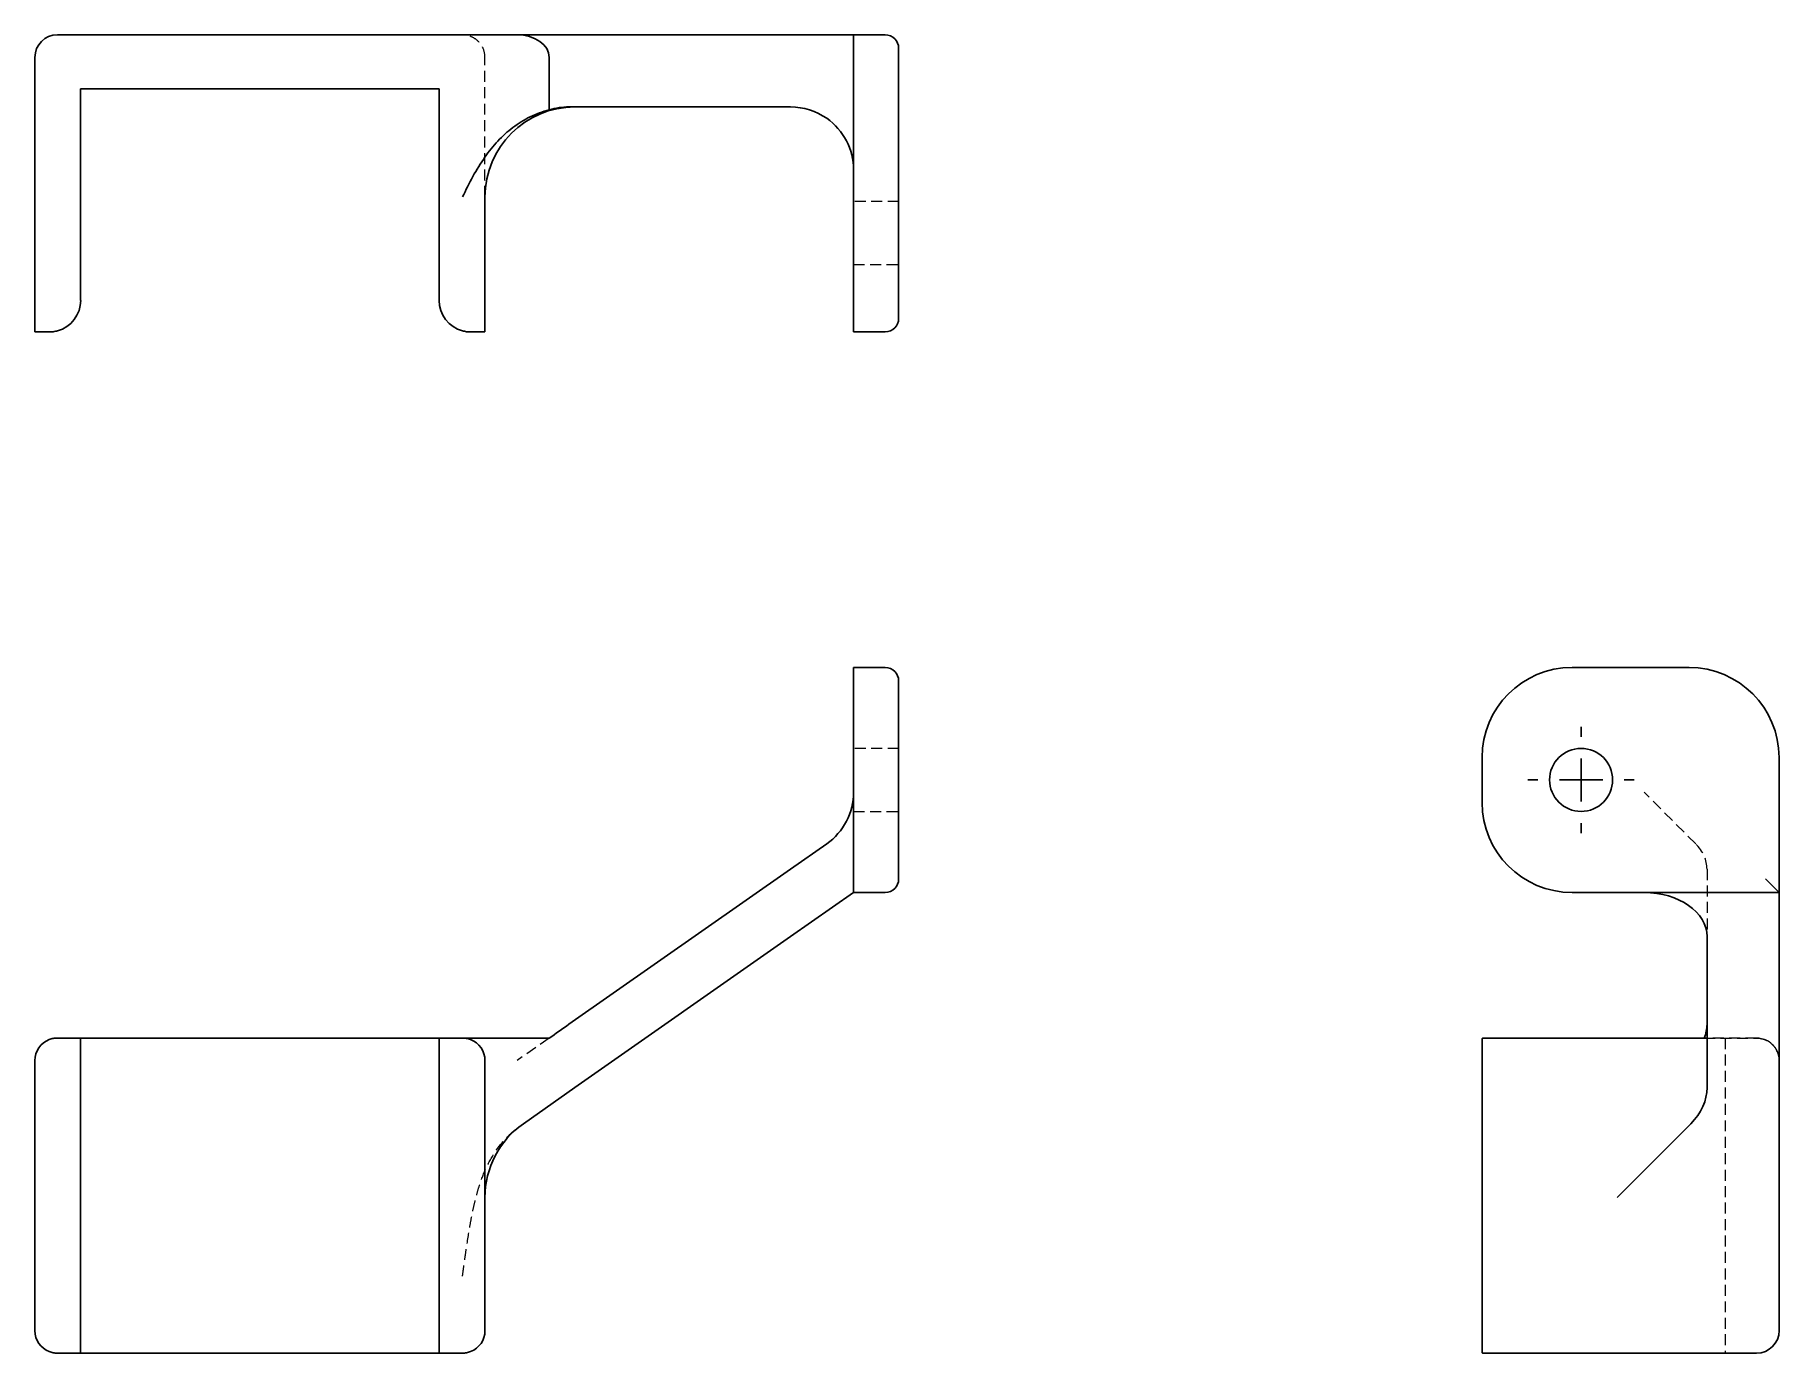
# Model space of a CAD drawing. Header units: millimetres. Extents: x 33 to 235, y 17 to 170.
import ezdxf

# ---------------------------------------------------------------- set-up
doc = ezdxf.new("R2010")
doc.units = ezdxf.units.MM
doc.linetypes.add('HIDDEN', pattern=[1.905, 1.27, -0.635])
doc.layers.add('10', color=7, linetype='Continuous')

# ---------------------------------------------------------------- blocks, each defined once
blk = doc.blocks.new('SW_CENTERMARKSYMBOL_0')
at = {"layer": '10', "color": 0}
for p, q in [((0, 5), (0, 6.15)), ((0, 0), (0, 2.5)), ((-5, 0), (-6.15, 0)), ((0, 0), (-2.5, 0)), ((0, 0), (0, -2.5)), ((0, 0), (2.5, 0)), ((5, 0), (6.15, 0)), ((0, -5), (0, -6.15))]:
    blk.add_line(p, q, dxfattribs=at)

msp = doc.modelspace()

# ---------------------------------------------------------------- linework, layer by layer
at = {"color": 7, "linetype": 'Continuous', "lineweight": 25}
for p, q in [((85.11, 169.93), (35.61, 169.93)), ((88.83, 169.93), (85.11, 169.93)), ((88.83, 169.93), (124.68, 169.93)), ((127.79, 169.93), (124.68, 169.93)), ((131.44, 169.93), (127.79, 169.93)), ((127.79, 169.93), (127.79, 159.51)), ((133, 159.51), (133, 168.37)), ((33, 167.33), (33, 135.54)), ((92.55, 167.33), (92.55, 161.25)), ((38.3, 163.68), (79.8, 163.68)), ((38.3, 139.19), (38.3, 163.68)), ((79.8, 163.68), (79.8, 139.19)), ((120.49, 161.59), (94.83, 161.59)), ((127.79, 159.51), (127.79, 145.96)), ((133, 145.96), (133, 159.51)), ((85.11, 135.54), (85.11, 151.17)), ((127.79, 145.96), (127.79, 135.54)), ((133, 137.1), (133, 145.96)), ((33, 135.54), (34.66, 135.54)), ((83.45, 135.54), (85.11, 135.54)), ((127.79, 135.54), (131.44, 135.54)), ((131.44, 96.69), (127.79, 96.69)), ((127.79, 96.69), (127.79, 86.27)), ((133, 86.27), (133, 95.13)), ((224.51, 96.69), (210.96, 96.69)), ((127.79, 81.06), (127.79, 86.27)), ((133, 81.06), (133, 86.27)), ((200.54, 86.27), (200.54, 81.06)), ((234.93, 70.64), (234.93, 86.27)), ((127.79, 81.06), (127.79, 70.64)), ((133, 72.2), (133, 81.06)), ((124.68, 76.28), (120.49, 73.35)), ((120.49, 73.35), (94.83, 55.38)), ((234.93, 70.64), (233.37, 72.2)), ((120.49, 65.53), (127.79, 70.64)), ((127.79, 70.64), (131.44, 70.64)), ((210.96, 70.64), (234.93, 70.64)), ((234.93, 70.64), (234.93, 43.68)), ((95.53, 48.05), (120.49, 65.53)), ((226.59, 48.05), (226.59, 65.53)), ((38.3, 53.78), (35.61, 53.78)), ((38.3, 17.31), (38.3, 53.78)), ((38.3, 53.78), (79.8, 53.78)), ((79.8, 53.78), (79.8, 17.31)), ((82.5, 53.78), (79.8, 53.78)), ((200.54, 53.6), (200.54, 51.18)), ((216.17, 53.78), (200.67, 53.78)), ((220.79, 53.78), (226.25, 53.78)), ((33, 19.91), (33, 51.18)), ((85.11, 19.91), (85.11, 51.18)), ((200.54, 19.91), (200.54, 51.18)), ((234.93, 51.17), (234.93, 51.18)), ((89.55, 43.87), (95.53, 48.05)), ((224.71, 43.87), (216.17, 35.33)), ((234.93, 19.91), (234.93, 26.21)), ((200.54, 19.91), (200.54, 17.48)), ((35.61, 17.31), (38.3, 17.31)), ((79.8, 17.31), (38.3, 17.31)), ((79.8, 17.31), (82.5, 17.31)), ((200.67, 17.31), (232.33, 17.31))]:
    msp.add_line(p, q, dxfattribs=at)
at = {"color": 7, "linetype": 'HIDDEN', "lineweight": 18}
for p, q in [((85.11, 151.17), (85.11, 167.33)), ((133, 150.65), (127.79, 150.65)), ((127.79, 143.36), (133, 143.36)), ((133, 87.31), (127.79, 87.31)), ((225.28, 76.28), (219.3, 82.25)), ((127.79, 80.02), (133, 80.02)), ((226.59, 73.35), (226.59, 65.53)), ((92.55, 53.78), (88.83, 51.17)), ((226.25, 53.78), (232.33, 53.78)), ((232.33, 53.78), (226.25, 53.78)), ((228.68, 53.78), (228.68, 17.31)), ((89.29, 43.68), (89.55, 43.87))]:
    msp.add_line(p, q, dxfattribs=at)
at = {"color": 7, "linetype": 'Continuous', "lineweight": 25}
msp.add_circle((212.01, 83.67), 3.65, dxfattribs=at)
for centre, radius, start, end in [((35.61, 167.33), 2.61, 90, 180), ((131.44, 168.37), 1.56, 0, 90), ((95.53, 151.17), 10.42, 90, 180), ((120.49, 154.3), 7.29, 55, 90), ((120.49, 154.3), 7.29, 0, 55), ((34.66, 139.19), 3.65, 285.0701, 0), ((83.45, 139.19), 3.65, 180, 254.9299), ((131.44, 137.1), 1.56, 270, 0), ((131.44, 95.13), 1.56, 0, 90), ((210.96, 86.27), 10.42, 90, 180), ((224.51, 86.27), 10.42, 0, 90), ((120.49, 82.25), 7.29, 305, 0), ((210.96, 81.06), 10.42, 180, 270), ((131.44, 72.2), 1.56, 270, 0), ((35.61, 51.18), 2.61, 111.3461, 180), ((82.5, 51.18), 2.61, 0, 68.6539), ((95.53, 35.33), 10.42, 125, 180), ((35.61, 19.91), 2.61, 180, 248.6539), ((82.5, 19.91), 2.61, 291.3461, 0), ((232.33, 19.91), 2.61, 270, 0)]:
    msp.add_arc(centre, radius, start, end, dxfattribs=at)
for centre, major_axis, ratio, start_param, end_param in [((88.83, 167.33), (3.72, 0), 0.70047, 0, 1.570796), ((219.3, 65.53), (7.29, 0), 0.700208, 0, 1.570796), ((216.17, 48.05), (10.42, 0), 0.700208, 5.67232, 6.283185)]:
    msp.add_ellipse(centre, major_axis=major_axis, ratio=ratio, start_param=start_param, end_param=end_param, dxfattribs=at)
at = {"color": 7, "linetype": 'HIDDEN', "lineweight": 18}
for centre, major_axis, ratio, end_param in [((219.3, 73.35), (7.29, 0), 0.700208, 0.610865), ((232.33, 51.17), (2.61, 0), 0.999625, 1.570796)]:
    msp.add_ellipse(centre, major_axis=major_axis, ratio=ratio, start_param=0, end_param=end_param, dxfattribs=at)
for points, knots in [([(85.11, 167.33), (85.11, 167.72), (84.93, 168.5), (84.24, 169.35), (83.38, 169.83), (82.79, 169.93), (82.5, 169.93)], [-1.570796, -1.570796, -1.570796, -1.570796, -1.121997, -0.673198, -0.336599, 0, 0, 0, 0]), ([(232.33, 53.78), (232.42, 53.78), (232.51, 53.78), (232.6, 53.77), (232.69, 53.76), (232.78, 53.74), (232.87, 53.72), (232.96, 53.7), (233.05, 53.68), (233.14, 53.65), (233.23, 53.62), (233.31, 53.59), (233.4, 53.55), (233.48, 53.51), (233.56, 53.47), (233.64, 53.42), (233.72, 53.38), (233.8, 53.33), (233.87, 53.27), (233.95, 53.22), (234.02, 53.16), (234.08, 53.1), (234.15, 53.04), (234.22, 52.97), (234.28, 52.9), (234.34, 52.83), (234.4, 52.76), (234.45, 52.69), (234.5, 52.61), (234.55, 52.53), (234.6, 52.45), (234.64, 52.37), (234.68, 52.29), (234.72, 52.21), (234.76, 52.12), (234.79, 52.04), (234.81, 51.95), (234.84, 51.86), (234.86, 51.77), (234.88, 51.68), (234.9, 51.59), (234.91, 51.5), (234.92, 51.41), (234.93, 51.33), (234.93, 51.25), (234.93, 51.18)], [0, 0, 0, 0, 0.105785, 0.105785, 0.105785, 0.211568, 0.211568, 0.211568, 0.317347, 0.317347, 0.317347, 0.423123, 0.423123, 0.423123, 0.528897, 0.528897, 0.528897, 0.634668, 0.634668, 0.634668, 0.740437, 0.740437, 0.740437, 0.846225, 0.846225, 0.846225, 0.952007, 0.952007, 0.952007, 1.057783, 1.057783, 1.057783, 1.163554, 1.163554, 1.163554, 1.269341, 1.269341, 1.269341, 1.375116, 1.375116, 1.375116, 1.480901, 1.480901, 1.480901, 1.570796, 1.570796, 1.570796, 1.570796]), ([(82.5, 26.21), (82.57, 26.72), (82.7, 27.66), (82.98, 29.6), (83.27, 31.49), (83.61, 33.35), (83.88, 34.6), (84.18, 35.78), (84.62, 37.23), (85.31, 39), (86.42, 40.91), (87.59, 42.27), (88.45, 43.05), (88.88, 43.38), (89.08, 43.53), (89.2, 43.62), (89.26, 43.66), (89.29, 43.68)], [0, 0, 0, 0, 0.079693, 0.147859, 0.304503, 0.376727, 0.440654, 0.50426, 0.564245, 0.676431, 0.79822, 0.905682, 0.95443, 0.977637, 0.988953, 0.994539, 1, 1, 1, 1])]:
    msp.add_open_spline(points, degree=3, knots=knots, dxfattribs=at)
at = {"color": 7, "linetype": 'Continuous', "lineweight": 25}
for points in [[(92.55, 161.25), (93.3, 161.48), (94.06, 161.59), (94.83, 161.59)], [(92.55, 53.78), (93.3, 54.3), (94.06, 54.84), (94.83, 55.38)], [(226.25, 53.78), (226.48, 54.3), (226.59, 54.84), (226.59, 55.38)]]:
    msp.add_open_spline(points, degree=3, dxfattribs=at)
for points, knots in [([(92.55, 161.25), (91.78, 161.06), (91.04, 160.78), (89.99, 160.27), (89.65, 160.08), (88.98, 159.67), (88.65, 159.44), (87.71, 158.73), (87.13, 158.21), (86.32, 157.35), (86.06, 157.05), (85.57, 156.43), (85.33, 156.12), (85.11, 155.79)], [0, 0, 0, 0, 0.25, 0.25, 0.375, 0.375, 0.5, 0.5, 0.75, 0.75, 0.875, 0.875, 1, 1, 1, 1]), ([(85.11, 155.79), (84.6, 155.07), (84.14, 154.31), (83.29, 152.76), (82.9, 151.96), (82.5, 151.17)], [0, 0, 0, 0, 0.5, 0.5, 1, 1, 1, 1]), ([(35.61, 135.67), (35.45, 135.62), (35.29, 135.59), (34.97, 135.55), (34.81, 135.54), (34.66, 135.54)], [0, 0, 0, 0, 0.5, 0.5, 1, 1, 1, 1]), ([(83.45, 135.54), (83.3, 135.54), (83.14, 135.55), (82.82, 135.59), (82.66, 135.62), (82.5, 135.67)], [0, 0, 0, 0, 0.5, 0.5, 1, 1, 1, 1]), ([(35.61, 53.78), (35.45, 53.78), (35.29, 53.77), (34.97, 53.71), (34.81, 53.66), (34.66, 53.6)], [0, 0, 0, 0, 0.5, 0.5, 1, 1, 1, 1]), ([(83.45, 53.6), (83.3, 53.66), (83.14, 53.71), (82.82, 53.77), (82.66, 53.78), (82.5, 53.78)], [0, 0, 0, 0, 0.5, 0.5, 1, 1, 1, 1]), ([(85.11, 53.78), (84.6, 53.78), (84.14, 53.78), (83.29, 53.78), (82.9, 53.78), (82.5, 53.78)], [0, 0, 0, 0, 0.5, 0.5, 1, 1, 1, 1]), ([(92.55, 53.78), (91.78, 53.78), (91.04, 53.78), (89.99, 53.78), (89.65, 53.78), (88.98, 53.78), (88.65, 53.78), (87.71, 53.78), (87.13, 53.78), (86.32, 53.78), (86.06, 53.78), (85.57, 53.78), (85.33, 53.78), (85.11, 53.78)], [0, 0, 0, 0, 0.25, 0.25, 0.375, 0.375, 0.5, 0.5, 0.75, 0.75, 0.875, 0.875, 1, 1, 1, 1]), ([(200.54, 53.6), (200.54, 53.66), (200.55, 53.71), (200.59, 53.77), (200.62, 53.78), (200.67, 53.78)], [0, 0, 0, 0, 0.5, 0.5, 1, 1, 1, 1]), ([(220.79, 53.78), (220.07, 53.78), (219.31, 53.78), (217.76, 53.78), (216.96, 53.78), (216.17, 53.78)], [0, 0, 0, 0, 0.5, 0.5, 1, 1, 1, 1]), ([(226.25, 53.78), (226.06, 53.78), (225.78, 53.78), (225.27, 53.78), (225.08, 53.78), (224.67, 53.78), (224.44, 53.78), (223.73, 53.78), (223.21, 53.78), (222.35, 53.78), (222.05, 53.78), (221.43, 53.78), (221.12, 53.78), (220.79, 53.78)], [0, 0, 0, 0, 0.25, 0.25, 0.375, 0.375, 0.5, 0.5, 0.75, 0.75, 0.875, 0.875, 1, 1, 1, 1]), ([(234.93, 26.21), (234.93, 26.72), (234.93, 27.66), (234.93, 29.6), (234.93, 31.49), (234.93, 33.35), (234.93, 34.6), (234.93, 35.78), (234.93, 37.23), (234.94, 39), (234.93, 40.91), (234.93, 42.27), (234.93, 43.05), (234.93, 43.38), (234.93, 43.53), (234.93, 43.62), (234.93, 43.66), (234.93, 43.68)], [0, 0, 0, 0, 0.079693, 0.147859, 0.304503, 0.376727, 0.440654, 0.50426, 0.564245, 0.676431, 0.79822, 0.905682, 0.95443, 0.977637, 0.988953, 0.994539, 1, 1, 1, 1]), ([(34.66, 17.48), (34.81, 17.42), (34.97, 17.38), (35.28, 17.32), (35.45, 17.31), (35.61, 17.31)], [0, 0, 0, 0, 0.5, 0.5, 1, 1, 1, 1]), ([(82.5, 17.31), (82.66, 17.31), (82.82, 17.32), (83.14, 17.38), (83.3, 17.42), (83.45, 17.48)], [0, 0, 0, 0, 0.5, 0.5, 1, 1, 1, 1]), ([(200.67, 17.31), (200.62, 17.31), (200.59, 17.32), (200.55, 17.38), (200.54, 17.42), (200.54, 17.48)], [0, 0, 0, 0, 0.5, 0.5, 1, 1, 1, 1])]:
    msp.add_open_spline(points, degree=3, knots=knots, dxfattribs=at)

# ---------------------------------------------------------------- block references
at = {"layer": '10'}
msp.add_blockref('SW_CENTERMARKSYMBOL_0', (212.01, 83.67), dxfattribs=at)

doc.saveas('drawing.dxf')
